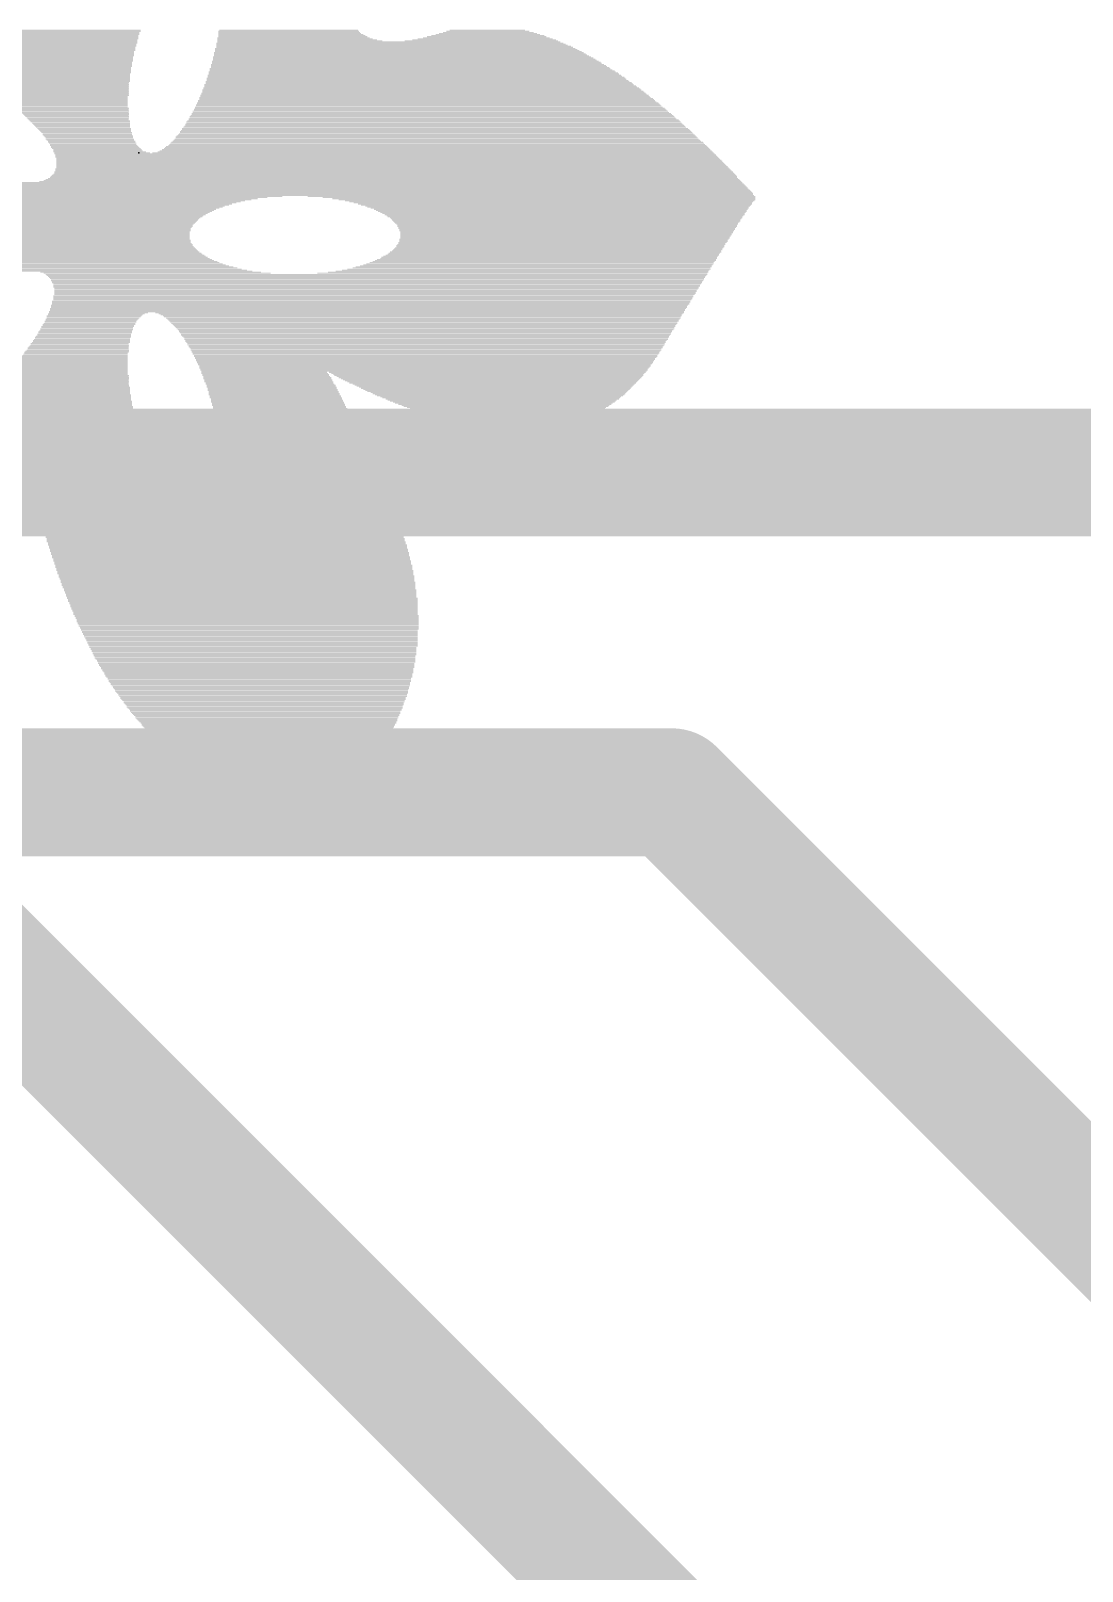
# Model space of a CAD drawing. Extents: x -28.1 to 32.2, y -17.9 to 17.9.
# Drawn here: x 4.06 to 6.567, y 3.985 to 7.657 of the extents above; entities that cross this region are included whole.
import ezdxf

# ---------------------------------------------------------------- set-up
doc = ezdxf.new("R2010")
doc.units = 0
for name, color, linetype in [('1', 12, 'CONTINUOUS'), ('16', 132, 'CONTINUOUS'), ('21', 253, 'CONTINUOUS'), ('23', 53, 'CONTINUOUS')]:
    doc.layers.add(name, color=color, linetype=linetype)

# ---------------------------------------------------------------- blocks, each defined once
blk = doc.blocks.new('RECT')
blk.add_solid([(-0.5, -0.5), (0.5, -0.5), (-0.5, 0.5), (0.5, 0.5)])

msp = doc.modelspace()

# ---------------------------------------------------------------- linework, layer by layer
at = {"layer": '1', "const_width": 0.3048}
for points in [[(-3.302, 6.604), (9.652, 6.604)], [(2.54, 5.842), (5.588, 5.842)], [(5.588, 5.842), (12.799, -1.369)]]:
    msp.add_lwpolyline(points, dxfattribs=at)
at = {"layer": '1', "const_width": 0.1524}
for points in [[(5.6419, 5.8959, 1), (5.5341, 5.7881)], [(5.588, 5.7658, 1), (5.588, 5.9182)]]:
    msp.add_lwpolyline(points, format="xyb", dxfattribs=at)
at = {"layer": '16', "const_width": 0.3048}
msp.add_lwpolyline([(-1.778, 11.176), (6.35, 3.048)], dxfattribs=at)
at = {"layer": '23'}
msp.add_point((4.318, 7.366), dxfattribs=at)

# ---------------------------------------------------------------- block references
at = {"layer": '21'}
for p, xscale, yscale in [((3.6423, 7.658), 1.3588, 0.0024), ((3.6423, 7.6555), 1.3588, 0.0026), ((3.641, 7.6529), 1.3562, 0.0024), ((3.6423, 7.6504), 1.3538, 0.0026), ((3.6423, 7.6478), 1.3538, 0.0024), ((3.641, 7.6453), 1.3512, 0.0024), ((3.641, 7.6428), 1.3512, 0.0026), ((3.6423, 7.6402), 1.3488, 0.0024), ((3.6423, 7.6377), 1.3488, 0.0026), ((4.6862, 7.6402), 0.3632, 0.0024), ((4.69, 7.6377), 0.3708, 0.0026), ((4.6748, 7.6555), 0.3352, 0.0026), ((4.6761, 7.6529), 0.3378, 0.0024), ((4.6773, 7.6504), 0.3402, 0.0026), ((4.6799, 7.6478), 0.3454, 0.0024), ((4.6824, 7.6453), 0.3504, 0.0024), ((4.685, 7.6428), 0.3556, 0.0026), ((4.6748, 7.658), 0.3302, 0.0024), ((5.1434, 7.6377), 0.3224, 0.0026), ((5.146, 7.6402), 0.3022, 0.0024), ((5.1472, 7.6428), 0.2844, 0.0026), ((5.1498, 7.6453), 0.2692, 0.0024), ((5.1498, 7.6478), 0.249, 0.0024), ((5.1498, 7.6504), 0.2336, 0.0026), ((5.151, 7.6529), 0.2158, 0.0024), ((5.1498, 7.6555), 0.1982, 0.0026), ((5.1485, 7.658), 0.1802, 0.0024), ((3.641, 7.6351), 1.3462, 0.0024), ((3.6423, 7.6326), 1.3436, 0.0024), ((3.6423, 7.6301), 1.3436, 0.0026), ((3.6423, 7.6275), 1.3436, 0.0024), ((3.6423, 7.625), 1.3386, 0.0026), ((3.6423, 7.6224), 1.3386, 0.0024), ((3.6423, 7.6199), 1.3386, 0.0024), ((3.641, 7.6174), 1.336, 0.0026), ((3.6423, 7.6148), 1.3334, 0.0024), ((3.6423, 7.6123), 1.3334, 0.0026), ((3.6423, 7.6097), 1.3334, 0.0024), ((3.6423, 7.6072), 1.3284, 0.0024), ((3.6423, 7.6047), 1.3284, 0.0026), ((3.6423, 7.6021), 1.3284, 0.0024), ((3.6435, 7.5996), 1.3258, 0.0026), ((4.9377, 7.6047), 0.8814, 0.0026), ((4.9402, 7.6021), 0.8864, 0.0024), ((4.9415, 7.5996), 0.889, 0.0026), ((4.9288, 7.6148), 0.8584, 0.0024), ((4.9314, 7.6123), 0.8636, 0.0026), ((4.9339, 7.6097), 0.8686, 0.0024), ((4.9364, 7.6072), 0.8736, 0.0024), ((4.9161, 7.6275), 0.828, 0.0024), ((4.9186, 7.625), 0.833, 0.0026), ((4.9212, 7.6224), 0.8382, 0.0024), ((4.925, 7.6199), 0.8458, 0.0024), ((4.9275, 7.6174), 0.8508, 0.0026), ((4.6951, 7.6351), 0.381, 0.0024), ((4.7014, 7.6326), 0.3936, 0.0024), ((4.9135, 7.6301), 0.8178, 0.0026), ((5.1345, 7.6326), 0.3656, 0.0024), ((5.1409, 7.6351), 0.3428, 0.0024), ((3.6435, 7.597), 1.3258, 0.0024), ((4.0271, 7.5945), 0.5536, 0.0024), ((4.0385, 7.592), 0.5308, 0.0026), ((4.0449, 7.5894), 0.5182, 0.0024), ((4.0512, 7.5869), 0.5054, 0.0026), ((4.0563, 7.5843), 0.4952, 0.0024), ((4.0588, 7.5818), 0.485, 0.0024), ((4.0626, 7.5793), 0.4774, 0.0026), ((4.0677, 7.5767), 0.4672, 0.0024), ((4.0703, 7.5742), 0.4622, 0.0026), ((4.0741, 7.5716), 0.4546, 0.0024), ((4.0766, 7.5691), 0.4444, 0.0024), ((4.0792, 7.5666), 0.4394, 0.0026), ((4.083, 7.564), 0.4318, 0.0024), ((4.9644, 7.5666), 0.955, 0.0026), ((4.9669, 7.564), 0.96, 0.0024), ((4.958, 7.5767), 0.9372, 0.0024), ((4.9605, 7.5742), 0.9422, 0.0026), ((4.9618, 7.5716), 0.9448, 0.0024), ((4.9644, 7.5691), 0.95, 0.0024), ((4.9529, 7.5843), 0.922, 0.0024), ((4.9554, 7.5818), 0.927, 0.0024), ((4.9567, 7.5793), 0.9296, 0.0026), ((4.9453, 7.5945), 0.9016, 0.0024), ((4.9479, 7.592), 0.9068, 0.0026), ((4.9504, 7.5894), 0.9118, 0.0024), ((4.9517, 7.5869), 0.9144, 0.0026), ((4.944, 7.597), 0.894, 0.0024), ((4.0855, 7.5615), 0.4266, 0.0026), ((4.0881, 7.5589), 0.4216, 0.0024), ((4.0919, 7.5564), 0.414, 0.0024), ((4.0932, 7.5539), 0.4064, 0.0026), ((4.0957, 7.5513), 0.4014, 0.0024), ((4.0982, 7.5488), 0.3962, 0.0026), ((4.1008, 7.5462), 0.3912, 0.0024), ((4.1033, 7.5437), 0.386, 0.0024), ((4.1059, 7.5412), 0.381, 0.0026), ((4.1084, 7.5386), 0.376, 0.0024), ((4.1109, 7.5361), 0.3708, 0.0026), ((4.1122, 7.5335), 0.3632, 0.0024), ((4.1134, 7.531), 0.3606, 0.0024), ((4.116, 7.5285), 0.3556, 0.0026), ((4.1185, 7.5259), 0.3504, 0.0024), ((4.986, 7.5285), 1.0236, 0.0026), ((4.9885, 7.5259), 1.0286, 0.0024), ((4.9821, 7.5361), 1.0108, 0.0026), ((4.9847, 7.5335), 1.016, 0.0024), ((4.9859, 7.531), 1.0184, 0.0024), ((4.9783, 7.5437), 0.9982, 0.0024), ((4.9796, 7.5412), 1.0008, 0.0026), ((4.9821, 7.5386), 1.0058, 0.0024), ((4.9745, 7.5513), 0.9854, 0.0024), ((4.9758, 7.5488), 0.988, 0.0026), ((4.9783, 7.5462), 0.993, 0.0024), ((4.9694, 7.5589), 0.9702, 0.0024), ((4.972, 7.5564), 0.9754, 0.0024), ((4.9732, 7.5539), 0.9778, 0.0026), ((4.9695, 7.5615), 0.9652, 0.0026), ((4.1211, 7.5234), 0.3454, 0.0026), ((4.1223, 7.5208), 0.3428, 0.0024), ((4.1249, 7.5183), 0.3378, 0.0024), ((4.1274, 7.5158), 0.3326, 0.0026), ((4.1287, 7.5132), 0.3302, 0.0024), ((4.1312, 7.5107), 0.325, 0.0026), ((4.1338, 7.5081), 0.32, 0.0024), ((4.135, 7.5056), 0.3174, 0.0024), ((4.1376, 7.5031), 0.3124, 0.0026), ((4.1376, 7.5005), 0.3074, 0.0024), ((4.1401, 7.498), 0.3022, 0.0026), ((4.1414, 7.4954), 0.2996, 0.0024), ((4.1439, 7.4929), 0.2946, 0.0024), ((4.1452, 7.4904), 0.292, 0.0026), ((5.0037, 7.4904), 1.0896, 0.0026), ((4.9999, 7.498), 1.0768, 0.0026), ((5.0025, 7.4954), 1.082, 0.0024), ((5.0037, 7.4929), 1.0844, 0.0024), ((4.9986, 7.5031), 1.0692, 0.0026), ((4.9999, 7.5005), 1.0718, 0.0024), ((4.9961, 7.5081), 1.0592, 0.0024), ((4.9974, 7.5056), 1.0618, 0.0024), ((4.9923, 7.5158), 1.0464, 0.0026), ((4.9948, 7.5132), 1.0514, 0.0024), ((4.9961, 7.5107), 1.054, 0.0026), ((4.991, 7.5208), 1.0388, 0.0024), ((4.9923, 7.5183), 1.0414, 0.0024), ((4.9898, 7.5234), 1.0312, 0.0026), ((4.1478, 7.4878), 0.287, 0.0024), ((4.149, 7.4853), 0.2844, 0.0026), ((4.1503, 7.4827), 0.282, 0.0024), ((4.1528, 7.4802), 0.2768, 0.0024), ((4.1541, 7.4777), 0.2742, 0.0026), ((4.1554, 7.4751), 0.2718, 0.0024), ((4.1592, 7.4726), 0.2692, 0.0026), ((4.1604, 7.47), 0.2666, 0.0024), ((4.1617, 7.4675), 0.264, 0.0024), ((4.163, 7.465), 0.2616, 0.0026), ((4.1655, 7.4624), 0.2564, 0.0024), ((4.1668, 7.4599), 0.254, 0.0026), ((4.1681, 7.4573), 0.2514, 0.0024), ((4.1693, 7.4548), 0.2488, 0.0024), ((4.1706, 7.4523), 0.2464, 0.0026), ((5.0164, 7.4523), 1.1556, 0.0026), ((5.0164, 7.4548), 1.1506, 0.0024), ((5.0152, 7.4599), 1.143, 0.0026), ((5.0164, 7.4573), 1.1454, 0.0024), ((5.0126, 7.465), 1.1328, 0.0026), ((5.0139, 7.4624), 1.1354, 0.0024), ((5.0114, 7.47), 1.1252, 0.0024), ((5.0126, 7.4675), 1.1276, 0.0024), ((5.0088, 7.4751), 1.115, 0.0024), ((5.0113, 7.4726), 1.12, 0.0026), ((5.0075, 7.4802), 1.1074, 0.0024), ((5.0088, 7.4777), 1.11, 0.0026), ((5.0063, 7.4853), 1.0998, 0.0026), ((5.0075, 7.4827), 1.1022, 0.0024), ((5.005, 7.4878), 1.0922, 0.0024), ((4.1719, 7.4497), 0.2438, 0.0024), ((4.1731, 7.4472), 0.2412, 0.0026), ((4.1744, 7.4446), 0.2386, 0.0024), ((4.177, 7.4421), 0.2388, 0.0024), ((4.1782, 7.4396), 0.2362, 0.0026), ((4.1795, 7.437), 0.2336, 0.0024), ((4.1808, 7.4345), 0.2312, 0.0026), ((4.1821, 7.4319), 0.2286, 0.0024), ((4.1833, 7.4294), 0.226, 0.0024), ((4.1846, 7.4269), 0.2236, 0.0026), ((4.1871, 7.4243), 0.2234, 0.0024), ((4.1884, 7.4218), 0.221, 0.0026), ((4.1897, 7.4192), 0.2184, 0.0024), ((4.1909, 7.4167), 0.2158, 0.0024), ((5.0253, 7.4167), 1.2192, 0.0024), ((5.0253, 7.4192), 1.214, 0.0024), ((5.024, 7.4243), 1.2064, 0.0024), ((5.0253, 7.4218), 1.209, 0.0026), ((5.0228, 7.4269), 1.1988, 0.0026), ((5.0228, 7.4294), 1.1938, 0.0024), ((5.0215, 7.4345), 1.1862, 0.0026), ((5.0228, 7.4319), 1.1888, 0.0024), ((5.0202, 7.4396), 1.1784, 0.0026), ((5.0215, 7.437), 1.181, 0.0024), ((5.0202, 7.4421), 1.1734, 0.0024), ((5.0177, 7.4472), 1.1632, 0.0026), ((5.0203, 7.4446), 1.1684, 0.0024), ((5.0177, 7.4497), 1.1582, 0.0024), ((4.1934, 7.4142), 0.2158, 0.0026), ((4.1947, 7.4116), 0.2132, 0.0024), ((4.1947, 7.4091), 0.2132, 0.0026), ((4.1973, 7.4065), 0.2134, 0.0024), ((4.1986, 7.404), 0.2108, 0.0024), ((4.1998, 7.4015), 0.2082, 0.0026), ((4.2011, 7.3989), 0.2108, 0.0024), ((4.2023, 7.3964), 0.2082, 0.0026), ((4.2049, 7.3938), 0.2082, 0.0024), ((4.2049, 7.3913), 0.2082, 0.0024), ((4.2074, 7.3888), 0.2082, 0.0026), ((4.2087, 7.3862), 0.2056, 0.0024), ((4.21, 7.3837), 0.2082, 0.0026), ((4.2125, 7.3811), 0.2082, 0.0024), ((4.2138, 7.3786), 0.2108, 0.0024), ((5.0279, 7.3786), 1.2954, 0.0024), ((5.0278, 7.3811), 1.2902, 0.0024), ((5.0291, 7.3837), 1.2826, 0.0026), ((5.0291, 7.3862), 1.2776, 0.0024), ((5.0291, 7.3888), 1.2724, 0.0026), ((5.0291, 7.3913), 1.2674, 0.0024), ((5.0279, 7.3938), 1.2598, 0.0024), ((5.0279, 7.3964), 1.2548, 0.0026), ((5.0278, 7.3989), 1.2496, 0.0024), ((5.0266, 7.404), 1.242, 0.0024), ((5.0279, 7.4015), 1.2446, 0.0026), ((5.0266, 7.4065), 1.237, 0.0024), ((5.0266, 7.4091), 1.2318, 0.0026), ((5.0266, 7.4116), 1.2268, 0.0024), ((5.0266, 7.4142), 1.2218, 0.0026), ((4.2163, 7.3761), 0.2108, 0.0026), ((4.2189, 7.3735), 0.2108, 0.0024), ((4.2201, 7.371), 0.2132, 0.0026), ((4.224, 7.3684), 0.221, 0.0024), ((4.2303, 7.3659), 0.2286, 0.0024), ((4.9034, 7.3634), 1.5748, 0.0026), ((4.906, 7.3608), 1.5748, 0.0024), ((4.9072, 7.3583), 1.5772, 0.0026), ((4.9085, 7.3557), 1.5798, 0.0024), ((4.911, 7.3532), 1.5798, 0.0024), ((4.9123, 7.3507), 1.5824, 0.0026), ((4.9136, 7.3481), 1.585, 0.0024), ((4.9148, 7.3456), 1.5874, 0.0026), ((4.9161, 7.343), 1.59, 0.0024), ((5.019, 7.3659), 1.3386, 0.0024), ((5.024, 7.3684), 1.3232, 0.0024), ((5.0253, 7.371), 1.3156, 0.0026), ((5.0266, 7.3735), 1.308, 0.0024), ((5.0278, 7.3761), 1.3004, 0.0026), ((4.9237, 7.3049), 1.6458, 0.0024), ((4.925, 7.3075), 1.6382, 0.0026), ((4.9263, 7.31), 1.6358, 0.0024), ((4.9262, 7.3126), 1.6306, 0.0026), ((4.9263, 7.3151), 1.6256, 0.0024), ((4.925, 7.3202), 1.618, 0.0026), ((4.9262, 7.3176), 1.6204, 0.0024), ((4.9225, 7.3278), 1.6078, 0.0024), ((4.9237, 7.3253), 1.6102, 0.0026), ((4.925, 7.3227), 1.6128, 0.0024), ((4.9174, 7.3405), 1.5926, 0.0024), ((4.9186, 7.338), 1.595, 0.0026), ((4.9199, 7.3354), 1.5976, 0.0024), ((4.9212, 7.3329), 1.6002, 0.0026), ((4.9224, 7.3303), 1.6026, 0.0024), ((4.4894, 7.2948), 2.535, 0.0026), ((4.4945, 7.2922), 2.5298, 0.0024), ((4.4982, 7.2897), 2.5272, 0.0024), ((4.5021, 7.2872), 2.5248, 0.0026), ((4.5071, 7.2846), 2.5196, 0.0024), ((4.511, 7.2821), 2.5172, 0.0026), ((4.516, 7.2795), 2.512, 0.0024), ((4.5198, 7.277), 2.5094, 0.0024), ((4.5249, 7.2745), 2.5044, 0.0026), ((4.5287, 7.2719), 2.5018, 0.0024), ((4.5326, 7.2694), 2.4994, 0.0026), ((4.9174, 7.2973), 1.6738, 0.0024), ((4.9212, 7.2999), 1.6612, 0.0026), ((4.9224, 7.3024), 1.6534, 0.0024), ((4.5351, 7.2668), 2.4942, 0.0024), ((4.5389, 7.2643), 2.4916, 0.0024), ((3.9788, 7.2618), 1.3614, 0.0026), ((3.9649, 7.2592), 1.3182, 0.0024), ((3.956, 7.2567), 1.2904, 0.0026), ((3.9496, 7.2541), 1.2724, 0.0024), ((3.9446, 7.2516), 1.2522, 0.0024), ((3.942, 7.2491), 1.237, 0.0026), ((3.9395, 7.2465), 1.2218, 0.0024), ((3.9369, 7.244), 1.2064, 0.0026), ((3.9344, 7.2414), 1.1964, 0.0024), ((3.9318, 7.2389), 1.181, 0.0024), ((3.9318, 7.2364), 1.1708, 0.0026), ((3.9293, 7.2338), 1.1608, 0.0024), ((5.2539, 7.2618), 1.0668, 0.0026), ((5.2717, 7.2592), 1.0312, 0.0024), ((5.2831, 7.2567), 1.0082, 0.0026), ((5.2907, 7.2541), 0.993, 0.0024), ((5.2971, 7.2516), 0.9754, 0.0024), ((5.3009, 7.2491), 0.9626, 0.0026), ((5.3047, 7.2465), 0.9498, 0.0024), ((5.3098, 7.244), 0.9398, 0.0026), ((5.3123, 7.2414), 0.9296, 0.0024), ((5.3161, 7.2389), 0.9168, 0.0024), ((5.3174, 7.2364), 0.9092, 0.0026), ((5.3212, 7.2338), 0.9016, 0.0024), ((3.928, 7.2313), 1.148, 0.0026), ((3.9268, 7.2287), 1.1404, 0.0024), ((3.9267, 7.2262), 1.1302, 0.0024), ((3.9255, 7.2237), 1.1226, 0.0026), ((3.9242, 7.2211), 1.115, 0.0024), ((3.9242, 7.2186), 1.1048, 0.0026), ((3.9229, 7.216), 1.0972, 0.0024), ((3.923, 7.2135), 1.0922, 0.0024), ((3.9217, 7.211), 1.0846, 0.0026), ((3.9217, 7.2084), 1.0794, 0.0024), ((3.9229, 7.2059), 1.0718, 0.0026), ((3.923, 7.2033), 1.0668, 0.0024), ((3.9229, 7.2008), 1.0616, 0.0024), ((3.923, 7.1983), 1.0566, 0.0026), ((3.9217, 7.1957), 1.054, 0.0024), ((5.3238, 7.2313), 0.8916, 0.0026), ((5.325, 7.2287), 0.8838, 0.0024), ((5.3276, 7.2262), 0.8788, 0.0024), ((5.3289, 7.2237), 0.8712, 0.0026), ((5.3301, 7.2211), 0.8636, 0.0024), ((5.3326, 7.2186), 0.8584, 0.0026), ((5.3339, 7.216), 0.8508, 0.0024), ((5.3339, 7.2135), 0.8458, 0.0024), ((5.3365, 7.211), 0.8408, 0.0026), ((5.3365, 7.2084), 0.8356, 0.0024), ((5.3365, 7.2059), 0.8306, 0.0026), ((5.3377, 7.2033), 0.828, 0.0024), ((5.3377, 7.2008), 0.8228, 0.0024), ((5.3377, 7.1983), 0.8178, 0.0026), ((5.339, 7.1957), 0.8152, 0.0024), ((3.9217, 7.1932), 1.049, 0.0026), ((3.9229, 7.1906), 1.0464, 0.0024), ((3.923, 7.1881), 1.0414, 0.0024), ((3.9229, 7.1856), 1.0362, 0.0026), ((3.9242, 7.183), 1.0336, 0.0024), ((3.9242, 7.1805), 1.0336, 0.0026), ((3.9242, 7.1779), 1.0286, 0.0024), ((3.9255, 7.1754), 1.0262, 0.0024), ((3.9255, 7.1729), 1.0262, 0.0026), ((3.9268, 7.1703), 1.0236, 0.0024), ((3.9268, 7.1678), 1.0236, 0.0026), ((3.928, 7.1652), 1.021, 0.0024), ((3.928, 7.1627), 1.021, 0.0024), ((3.9293, 7.1602), 1.0184, 0.0026), ((5.339, 7.1932), 0.8102, 0.0026), ((5.339, 7.1906), 0.8102, 0.0024), ((5.339, 7.1881), 0.8052, 0.0024), ((5.3377, 7.1856), 0.8026, 0.0026), ((5.339, 7.183), 0.8, 0.0024), ((5.3377, 7.1805), 0.7974, 0.0026), ((5.3314, 7.1602), 0.7848, 0.0026), ((5.3377, 7.1779), 0.7924, 0.0024), ((5.3377, 7.1754), 0.7924, 0.0024), ((5.3365, 7.1729), 0.79, 0.0026), ((5.3365, 7.1703), 0.79, 0.0024), ((5.3352, 7.1678), 0.7874, 0.0026), ((5.3339, 7.1652), 0.7848, 0.0024), ((5.3339, 7.1627), 0.7848, 0.0024), ((3.9306, 7.1576), 1.021, 0.0024), ((3.9318, 7.1551), 1.0184, 0.0026), ((3.9318, 7.1525), 1.0184, 0.0024), ((3.9331, 7.15), 1.021, 0.0024), ((3.9356, 7.1475), 1.021, 0.0026), ((3.9356, 7.1449), 1.021, 0.0024), ((3.9369, 7.1424), 1.0236, 0.0026), ((3.9382, 7.1398), 1.0262, 0.0024), ((3.9407, 7.1373), 1.026, 0.0024), ((3.942, 7.1348), 1.0286, 0.0026), ((3.9433, 7.1322), 1.0312, 0.0024), ((3.9446, 7.1297), 1.0338, 0.0026), ((3.9471, 7.1271), 1.0388, 0.0024), ((3.9484, 7.1246), 1.0414, 0.0024), ((3.9509, 7.1221), 1.0464, 0.0026), ((5.3035, 7.1221), 0.795, 0.0026), ((5.306, 7.1246), 0.79, 0.0024), ((5.3085, 7.1271), 0.7898, 0.0024), ((5.3111, 7.1297), 0.79, 0.0026), ((5.3136, 7.1322), 0.7848, 0.0024), ((5.3161, 7.1348), 0.7848, 0.0026), ((5.3174, 7.1373), 0.7822, 0.0024), ((5.3199, 7.1398), 0.7822, 0.0024), ((5.3225, 7.1449), 0.7822, 0.0024), ((5.3225, 7.1424), 0.7822, 0.0026), ((5.325, 7.1475), 0.7822, 0.0026), ((5.3276, 7.1525), 0.7824, 0.0024), ((5.3263, 7.15), 0.7798, 0.0024), ((5.3301, 7.1576), 0.7822, 0.0024), ((5.3301, 7.1551), 0.7822, 0.0026), ((3.9916, 7.089), 1.143, 0.0024), ((3.9979, 7.0865), 1.1556, 0.0024), ((3.9776, 7.0967), 1.11, 0.0026), ((3.9826, 7.0941), 1.12, 0.0024), ((3.9877, 7.0916), 1.1302, 0.0026), ((3.961, 7.1094), 1.0718, 0.0026), ((3.9648, 7.1068), 1.0794, 0.0024), ((3.9674, 7.1043), 1.0846, 0.0026), ((3.9712, 7.1017), 1.0922, 0.0024), ((3.975, 7.0992), 1.0998, 0.0024), ((3.9522, 7.1195), 1.049, 0.0024), ((3.9547, 7.117), 1.054, 0.0026), ((3.9573, 7.1144), 1.0592, 0.0024), ((3.9598, 7.1119), 1.0642, 0.0024), ((5.2399, 7.0865), 0.8762, 0.0024), ((5.2476, 7.089), 0.8662, 0.0024), ((5.2539, 7.0916), 0.8534, 0.0026), ((5.259, 7.0941), 0.8484, 0.0024), ((5.2641, 7.0967), 0.8382, 0.0026), ((5.2691, 7.0992), 0.833, 0.0024), ((5.2742, 7.1017), 0.828, 0.0024), ((5.2781, 7.1043), 0.8204, 0.0026), ((5.2831, 7.1068), 0.8152, 0.0024), ((5.287, 7.1094), 0.8128, 0.0026), ((5.2895, 7.1119), 0.8078, 0.0024), ((5.2946, 7.1144), 0.8026, 0.0024), ((5.2958, 7.117), 0.8, 0.0026), ((5.2996, 7.1195), 0.7974, 0.0024), ((4.0043, 7.084), 1.1684, 0.0026), ((4.3459, 7.0814), 0.5258, 0.0024), ((4.3611, 7.0789), 0.541, 0.0026), ((4.8843, 7.0763), 1.5772, 0.0024), ((4.8843, 7.0738), 1.5722, 0.0024), ((4.8844, 7.0713), 1.5672, 0.0026), ((4.8856, 7.0687), 1.5646, 0.0024), ((4.8856, 7.0662), 1.5594, 0.0026), ((4.8869, 7.0636), 1.557, 0.0024), ((4.8856, 7.0611), 1.5544, 0.0024), ((4.8856, 7.0586), 1.5494, 0.0026), ((4.8856, 7.056), 1.5494, 0.0024), ((4.8856, 7.0535), 1.5442, 0.0026), ((4.8844, 7.0509), 1.5418, 0.0024), ((4.8844, 7.0484), 1.5418, 0.0024), ((5.2082, 7.0789), 0.9296, 0.0026), ((5.2222, 7.0814), 0.9068, 0.0024), ((5.2311, 7.084), 0.889, 0.0026), ((4.8716, 7.0128), 1.5214, 0.0024), ((4.8831, 7.0459), 1.5392, 0.0026), ((4.8767, 7.0255), 1.5264, 0.0024), ((4.8767, 7.023), 1.5264, 0.0024), ((4.8755, 7.0205), 1.524, 0.0026), ((4.8755, 7.0179), 1.524, 0.0024), ((4.8742, 7.0154), 1.5214, 0.0026), ((4.8843, 7.0433), 1.5366, 0.0024), ((4.8831, 7.0408), 1.5342, 0.0026), ((4.8818, 7.0382), 1.5316, 0.0024), ((4.8818, 7.0357), 1.5316, 0.0024), ((4.8805, 7.0332), 1.529, 0.0026), ((4.8805, 7.0306), 1.529, 0.0024), ((4.8793, 7.0281), 1.5266, 0.0026), ((4.2112, 6.9773), 0.226, 0.0026), ((4.21, 6.9747), 0.2236, 0.0024), ((4.2163, 6.9824), 0.231, 0.0026), ((4.2138, 6.9798), 0.226, 0.0024), ((4.8602, 6.9874), 1.5138, 0.0024), ((4.2214, 6.9849), 0.2362, 0.0024), ((4.864, 6.9951), 1.5162, 0.0026), ((4.8628, 6.9925), 1.5138, 0.0024), ((4.8628, 6.99), 1.5138, 0.0026), ((4.8678, 7.0027), 1.5188, 0.0026), ((4.8666, 7.0001), 1.5164, 0.0024), ((4.8666, 6.9976), 1.5164, 0.0024), ((4.8716, 7.0103), 1.5214, 0.0024), ((4.8704, 7.0078), 1.519, 0.0026), ((4.8704, 7.0052), 1.519, 0.0024), ((4.9872, 6.9849), 1.2598, 0.0024), ((4.9897, 6.9824), 1.2496, 0.0026), ((4.991, 6.9798), 1.242, 0.0024), ((4.9936, 6.9773), 1.237, 0.0026), ((4.9935, 6.9747), 1.2318, 0.0024), ((4.1896, 6.9392), 0.2234, 0.0026), ((4.1909, 6.9417), 0.2208, 0.0024), ((4.1935, 6.9468), 0.221, 0.0024), ((4.1935, 6.9443), 0.221, 0.0026), ((4.196, 6.9519), 0.221, 0.0026), ((4.1947, 6.9493), 0.2184, 0.0024), ((4.1986, 6.957), 0.221, 0.0026), ((4.1973, 6.9544), 0.2184, 0.0024), ((4.1998, 6.9595), 0.2184, 0.0024), ((4.2024, 6.9646), 0.2184, 0.0026), ((4.2024, 6.962), 0.2184, 0.0024), ((4.2062, 6.9697), 0.221, 0.0026), ((4.2049, 6.9671), 0.2184, 0.0024), ((4.2087, 6.9722), 0.221, 0.0024), ((4.9961, 6.9722), 1.2268, 0.0024), ((4.9961, 6.9697), 1.2216, 0.0026), ((4.9961, 6.9671), 1.2166, 0.0024), ((4.9974, 6.9646), 1.2142, 0.0026), ((4.9974, 6.962), 1.209, 0.0024), ((4.9986, 6.9595), 1.2064, 0.0024), ((4.9987, 6.957), 1.2014, 0.0026), ((4.9986, 6.9544), 1.1962, 0.0024), ((4.9999, 6.9519), 1.1938, 0.0026), ((4.9999, 6.9493), 1.1886, 0.0024), ((5.0012, 6.9468), 1.1862, 0.0024), ((5.0012, 6.9443), 1.181, 0.0026), ((5.0012, 6.9417), 1.176, 0.0024), ((5.0012, 6.9392), 1.176, 0.0026), ((4.1731, 6.9011), 0.2412, 0.0026), ((4.1744, 6.9036), 0.2386, 0.0024), ((4.1757, 6.9062), 0.2362, 0.0026), ((4.1769, 6.9112), 0.2336, 0.0024), ((4.1769, 6.9087), 0.2336, 0.0024), ((4.1795, 6.9138), 0.2336, 0.0026), ((4.1808, 6.9189), 0.2312, 0.0026), ((4.1808, 6.9163), 0.2312, 0.0024), ((4.1821, 6.9214), 0.2286, 0.0024), ((4.1846, 6.9265), 0.2286, 0.0026), ((4.1833, 6.9239), 0.226, 0.0024), ((4.1858, 6.929), 0.226, 0.0024), ((4.1871, 6.9341), 0.2234, 0.0024), ((4.1871, 6.9316), 0.2234, 0.0026), ((4.1896, 6.9366), 0.2234, 0.0024), ((5.0012, 6.9366), 1.171, 0.0024), ((5.0025, 6.9341), 1.1684, 0.0024), ((5.0012, 6.9316), 1.1658, 0.0026), ((5.0012, 6.929), 1.1608, 0.0024), ((5.0025, 6.9265), 1.1582, 0.0026), ((5.0025, 6.9239), 1.1532, 0.0024), ((5.0025, 6.9214), 1.1532, 0.0024), ((5.0024, 6.9189), 1.148, 0.0026), ((5.0012, 6.9163), 1.1456, 0.0024), ((5.0025, 6.9138), 1.143, 0.0026), ((5.0024, 6.9112), 1.1378, 0.0024), ((5.0024, 6.9087), 1.1378, 0.0024), ((5.0025, 6.9062), 1.1328, 0.0026), ((5.0012, 6.9036), 1.1302, 0.0024), ((5.0025, 6.9011), 1.1278, 0.0026), ((4.1579, 6.8655), 0.2666, 0.0024), ((4.1592, 6.8681), 0.2642, 0.0026), ((4.1605, 6.8706), 0.2616, 0.0024), ((4.1617, 6.8731), 0.259, 0.0024), ((4.163, 6.8782), 0.2566, 0.0024), ((4.163, 6.8757), 0.2566, 0.0026), ((4.1643, 6.8808), 0.254, 0.0026), ((4.1655, 6.8833), 0.2514, 0.0024), ((4.1668, 6.8858), 0.2488, 0.0024), ((4.1693, 6.8909), 0.2488, 0.0024), ((4.1681, 6.8884), 0.2464, 0.0026), ((4.1706, 6.8935), 0.2464, 0.0026), ((4.1719, 6.896), 0.2438, 0.0024), ((4.1731, 6.8985), 0.2412, 0.0024), ((5.0024, 6.8985), 1.1226, 0.0024), ((5.0024, 6.896), 1.1226, 0.0024), ((5.0025, 6.8935), 1.1176, 0.0026), ((5.0012, 6.8909), 1.115, 0.0024), ((5.0024, 6.8884), 1.1124, 0.0026), ((5.0012, 6.8858), 1.11, 0.0024), ((5.0012, 6.8833), 1.1048, 0.0024), ((5.0012, 6.8808), 1.1048, 0.0026), ((5.0012, 6.8782), 1.0998, 0.0024), ((4.9999, 6.8757), 1.0972, 0.0026), ((5.0012, 6.8731), 1.0948, 0.0024), ((4.9999, 6.8706), 1.0922, 0.0024), ((4.9999, 6.8681), 1.087, 0.0026), ((4.9999, 6.8655), 1.087, 0.0024), ((4.1427, 6.83), 0.3022, 0.0026), ((4.1439, 6.8325), 0.2996, 0.0024), ((4.1452, 6.835), 0.2972, 0.0024), ((4.1452, 6.8376), 0.292, 0.0026), ((4.1465, 6.8401), 0.2896, 0.0024), ((4.1478, 6.8427), 0.287, 0.0026), ((4.149, 6.8452), 0.2844, 0.0024), ((4.1503, 6.8477), 0.282, 0.0024), ((4.1516, 6.8503), 0.2794, 0.0026), ((4.1528, 6.8528), 0.2768, 0.0024), ((4.1541, 6.8579), 0.2742, 0.0024), ((4.1541, 6.8554), 0.2742, 0.0026), ((4.1554, 6.8604), 0.2718, 0.0024), ((4.1566, 6.863), 0.2692, 0.0026), ((4.9999, 6.863), 1.082, 0.0026), ((4.9986, 6.8604), 1.0794, 0.0024), ((4.9999, 6.8579), 1.0768, 0.0024), ((4.9987, 6.8554), 1.0744, 0.0026), ((4.9974, 6.8528), 1.0718, 0.0024), ((4.9974, 6.8503), 1.0668, 0.0026), ((4.9974, 6.8477), 1.0668, 0.0024), ((4.9974, 6.8452), 1.0618, 0.0024), ((4.6164, 6.8427), 0.2998, 0.0026), ((4.6176, 6.8401), 0.3022, 0.0024), ((4.6202, 6.8376), 0.3022, 0.0026), ((4.6202, 6.835), 0.3022, 0.0024), ((4.6227, 6.8325), 0.3022, 0.0024), ((4.624, 6.83), 0.3048, 0.0026), ((5.1485, 6.8427), 0.7544, 0.0026), ((5.1498, 6.8401), 0.7468, 0.0024), ((5.151, 6.8376), 0.739, 0.0026), ((5.1523, 6.835), 0.7366, 0.0024), ((5.1536, 6.8325), 0.729, 0.0024), ((5.1549, 6.83), 0.7214, 0.0026), ((4.1236, 6.7919), 0.3454, 0.0026), ((4.1249, 6.7944), 0.3428, 0.0024), ((4.1262, 6.7969), 0.3404, 0.0024), ((4.1274, 6.7995), 0.3378, 0.0026), ((4.13, 6.802), 0.3328, 0.0024), ((4.1313, 6.8046), 0.3302, 0.0026), ((4.1325, 6.8071), 0.3276, 0.0024), ((4.1325, 6.8096), 0.3226, 0.0024), ((4.1338, 6.8122), 0.32, 0.0026), ((4.135, 6.8147), 0.3174, 0.0024), ((4.1363, 6.8173), 0.3148, 0.0026), ((4.1376, 6.8198), 0.3124, 0.0024), ((4.1388, 6.8223), 0.3098, 0.0024), ((4.1401, 6.8249), 0.3072, 0.0026), ((4.1414, 6.8274), 0.3048, 0.0024), ((4.624, 6.8274), 0.3048, 0.0024), ((4.6266, 6.8249), 0.3048, 0.0026), ((4.6266, 6.8223), 0.3048, 0.0024), ((4.6278, 6.8198), 0.3072, 0.0024), ((4.6291, 6.8173), 0.3048, 0.0026), ((4.6303, 6.8147), 0.3072, 0.0024), ((4.6329, 6.8122), 0.3074, 0.0026), ((4.6329, 6.8096), 0.3074, 0.0024), ((4.6341, 6.8071), 0.3098, 0.0024), ((4.6354, 6.8046), 0.3072, 0.0026), ((4.6367, 6.802), 0.3098, 0.0024), ((4.6367, 6.7995), 0.3098, 0.0026), ((4.6392, 6.7969), 0.3098, 0.0024), ((4.6392, 6.7944), 0.3098, 0.0024), ((4.6405, 6.7919), 0.3124, 0.0026), ((5.1561, 6.8274), 0.7136, 0.0024), ((5.1574, 6.8249), 0.706, 0.0026), ((5.1586, 6.8223), 0.6984, 0.0024), ((5.1599, 6.8198), 0.6908, 0.0024), ((5.1612, 6.8173), 0.6832, 0.0026), ((5.1637, 6.8147), 0.673, 0.0024), ((5.165, 6.8122), 0.6654, 0.0026), ((5.1663, 6.8096), 0.6578, 0.0024), ((5.1676, 6.8071), 0.6502, 0.0024), ((5.1688, 6.8046), 0.6426, 0.0026), ((5.1701, 6.802), 0.635, 0.0024), ((5.1714, 6.7995), 0.6274, 0.0026), ((5.1726, 6.7969), 0.6196, 0.0024), ((5.1752, 6.7944), 0.6096, 0.0024), ((5.1765, 6.7919), 0.602, 0.0026), ((4.1046, 6.7563), 0.3988, 0.0024), ((4.1071, 6.7588), 0.3936, 0.0024), ((4.1084, 6.7614), 0.3912, 0.0026), ((4.1084, 6.7639), 0.386, 0.0024), ((4.1109, 6.7665), 0.381, 0.0026), ((4.1122, 6.769), 0.3784, 0.0024), ((4.1134, 6.7715), 0.3758, 0.0024), ((4.116, 6.7741), 0.3708, 0.0026), ((4.116, 6.7766), 0.3658, 0.0024), ((4.1173, 6.7792), 0.3632, 0.0026), ((4.1185, 6.7817), 0.3606, 0.0024), ((4.1211, 6.7842), 0.3556, 0.0024), ((4.1223, 6.7868), 0.353, 0.0026), ((4.1236, 6.7893), 0.3504, 0.0024), ((4.6405, 6.7893), 0.3124, 0.0024), ((4.6431, 6.7868), 0.3124, 0.0026), ((4.6431, 6.7842), 0.3124, 0.0024), ((4.6443, 6.7817), 0.3148, 0.0024), ((4.6456, 6.7792), 0.3124, 0.0026), ((4.6469, 6.7766), 0.315, 0.0024), ((4.6469, 6.7741), 0.315, 0.0026), ((4.6481, 6.7715), 0.3174, 0.0024), ((4.6494, 6.769), 0.315, 0.0024), ((4.6506, 6.7665), 0.3174, 0.0026), ((4.6506, 6.7639), 0.3174, 0.0024), ((4.6532, 6.7614), 0.3174, 0.0026), ((4.6532, 6.7588), 0.3174, 0.0024), ((4.6545, 6.7563), 0.32, 0.0024), ((5.1777, 6.7893), 0.5942, 0.0024), ((5.179, 6.7868), 0.5868, 0.0026), ((5.1803, 6.7842), 0.574, 0.0024), ((5.1815, 6.7817), 0.5664, 0.0024), ((5.1841, 6.7792), 0.5562, 0.0026), ((5.184, 6.7766), 0.546, 0.0024), ((5.1853, 6.7741), 0.5384, 0.0026), ((5.1879, 6.7715), 0.5284, 0.0024), ((5.1879, 6.769), 0.5182, 0.0024), ((5.1904, 6.7665), 0.508, 0.0026), ((5.1917, 6.7639), 0.4952, 0.0024), ((5.1929, 6.7614), 0.4876, 0.0026), ((5.1942, 6.7588), 0.4748, 0.0024), ((5.1968, 6.7563), 0.4648, 0.0024), ((4.0766, 6.7182), 0.4748, 0.0024), ((4.0791, 6.7207), 0.4698, 0.0024), ((4.0804, 6.7233), 0.4622, 0.0026), ((4.083, 6.7258), 0.4572, 0.0024), ((4.0855, 6.7284), 0.452, 0.0026), ((4.0868, 6.7309), 0.4444, 0.0024), ((4.0893, 6.7334), 0.4394, 0.0024), ((4.0919, 6.736), 0.4344, 0.0026), ((4.0932, 6.7385), 0.4318, 0.0024), ((4.0944, 6.7411), 0.4242, 0.0026), ((4.0969, 6.7436), 0.419, 0.0024), ((4.0982, 6.7461), 0.4164, 0.0024), ((4.1007, 6.7487), 0.4114, 0.0026), ((4.102, 6.7512), 0.4088, 0.0024), ((4.1033, 6.7538), 0.4012, 0.0026), ((4.6545, 6.7538), 0.32, 0.0026), ((4.657, 6.7512), 0.32, 0.0024), ((4.657, 6.7487), 0.32, 0.0026), ((4.6583, 6.7461), 0.3226, 0.0024), ((4.6583, 6.7436), 0.3226, 0.0024), ((4.6608, 6.7411), 0.3224, 0.0026), ((4.6608, 6.7385), 0.3224, 0.0024), ((4.6621, 6.736), 0.325, 0.0026), ((4.6621, 6.7334), 0.325, 0.0024), ((4.6634, 6.7309), 0.3276, 0.0024), ((4.6646, 6.7284), 0.325, 0.0026), ((4.6659, 6.7258), 0.3276, 0.0024), ((4.6659, 6.7233), 0.3276, 0.0026), ((4.6672, 6.7207), 0.3302, 0.0024), ((4.6684, 6.7182), 0.3276, 0.0024), ((5.1968, 6.7538), 0.4546, 0.0026), ((5.198, 6.7512), 0.4418, 0.0024), ((5.1993, 6.7487), 0.4292, 0.0026), ((5.2018, 6.7461), 0.419, 0.0024), ((5.2031, 6.7436), 0.4064, 0.0024), ((5.2044, 6.7411), 0.3936, 0.0026), ((5.2057, 6.7385), 0.381, 0.0024), ((5.2069, 6.736), 0.3632, 0.0026), ((5.2082, 6.7334), 0.3504, 0.0024), ((5.2107, 6.7309), 0.3352, 0.0024), ((5.2107, 6.7284), 0.32, 0.0026), ((5.212, 6.7258), 0.3022, 0.0024), ((5.2133, 6.7233), 0.2844, 0.0026), ((5.2158, 6.7207), 0.264, 0.0024), ((5.2171, 6.7182), 0.2464, 0.0024), ((3.7134, 6.6826), 1.2216, 0.0024), ((3.7134, 6.6877), 1.2166, 0.0024), ((3.7147, 6.6852), 1.2192, 0.0026), ((3.7147, 6.6928), 1.2142, 0.0024), ((3.7147, 6.6903), 1.2142, 0.0026), ((3.7147, 6.7004), 1.209, 0.0024), ((3.7147, 6.6979), 1.209, 0.0026), ((3.7147, 6.6953), 1.209, 0.0024), ((3.7159, 6.703), 1.2064, 0.0026), ((4.0589, 6.7055), 0.5156, 0.0024), ((4.0639, 6.708), 0.5054, 0.0024), ((4.0677, 6.7106), 0.4978, 0.0026), ((4.0703, 6.7131), 0.4876, 0.0024), ((4.0728, 6.7157), 0.4826, 0.0026), ((4.6697, 6.7157), 0.3302, 0.0026), ((4.6697, 6.7131), 0.3302, 0.0024), ((4.671, 6.7106), 0.3328, 0.0026), ((4.671, 6.708), 0.3328, 0.0024), ((4.6722, 6.7055), 0.3352, 0.0024), ((4.6735, 6.703), 0.3326, 0.0026), ((4.6748, 6.7004), 0.3352, 0.0024), ((4.6748, 6.6979), 0.3352, 0.0026), ((4.6748, 6.6953), 0.3352, 0.0024), ((4.6761, 6.6928), 0.3378, 0.0024), ((4.6761, 6.6903), 0.3378, 0.0026), ((4.6786, 6.6877), 0.3378, 0.0024), ((4.6786, 6.6852), 0.3378, 0.0026), ((4.6799, 6.6826), 0.3404, 0.0024), ((5.2183, 6.7157), 0.2234, 0.0026), ((5.2196, 6.7131), 0.1954, 0.0024), ((5.2209, 6.7106), 0.1676, 0.0026), ((5.2222, 6.708), 0.1346, 0.0024), ((5.2247, 6.7055), 0.0838, 0.0024), ((3.7134, 6.6496), 1.247, 0.0024), ((3.7134, 6.6471), 1.247, 0.0026), ((3.7134, 6.6445), 1.247, 0.0024), ((3.7121, 6.6572), 1.2394, 0.0024), ((3.7134, 6.6547), 1.242, 0.0024), ((3.7134, 6.6522), 1.242, 0.0026), ((3.7134, 6.6623), 1.237, 0.0024), ((3.7134, 6.6598), 1.237, 0.0026), ((3.7134, 6.6699), 1.2318, 0.0024), ((3.7134, 6.6674), 1.2318, 0.0024), ((3.7134, 6.6649), 1.2318, 0.0026), ((3.7134, 6.675), 1.2268, 0.0024), ((3.7134, 6.6725), 1.2268, 0.0026), ((3.7134, 6.6801), 1.2216, 0.0024), ((3.7147, 6.6776), 1.2242, 0.0026), ((4.6799, 6.6801), 0.3404, 0.0024), ((4.6811, 6.6776), 0.3428, 0.0026), ((4.6811, 6.675), 0.3428, 0.0024), ((4.6824, 6.6725), 0.3454, 0.0026), ((4.6837, 6.6699), 0.3428, 0.0024), ((4.685, 6.6674), 0.3454, 0.0024), ((4.685, 6.6649), 0.3454, 0.0026), ((4.6862, 6.6623), 0.3478, 0.0024), ((4.6862, 6.6598), 0.3478, 0.0026), ((4.6875, 6.6572), 0.3504, 0.0024), ((4.6875, 6.6547), 0.3504, 0.0024), ((4.6875, 6.6522), 0.3504, 0.0026), ((4.6888, 6.6496), 0.353, 0.0024), ((4.6888, 6.6471), 0.353, 0.0026), ((4.6901, 6.6445), 0.3556, 0.0024), ((3.7147, 6.6115), 1.275, 0.0024), ((3.716, 6.609), 1.2776, 0.0026), ((3.7147, 6.6191), 1.27, 0.0024), ((3.7147, 6.6166), 1.27, 0.0024), ((3.7159, 6.6141), 1.2724, 0.0026), ((3.7134, 6.6268), 1.2624, 0.0026), ((3.7147, 6.6242), 1.265, 0.0024), ((3.7147, 6.6217), 1.265, 0.0026), ((3.7134, 6.6344), 1.2572, 0.0026), ((3.7134, 6.6318), 1.2572, 0.0024), ((3.7147, 6.6293), 1.2598, 0.0024), ((3.7134, 6.642), 1.2522, 0.0024), ((3.7134, 6.6395), 1.2522, 0.0026), ((3.7147, 6.6369), 1.2548, 0.0024), ((4.6901, 6.642), 0.3556, 0.0024), ((4.6926, 6.6395), 0.3556, 0.0026), ((4.6926, 6.6369), 0.3556, 0.0024), ((4.6938, 6.6344), 0.358, 0.0026), ((4.6938, 6.6318), 0.358, 0.0024), ((4.6951, 6.6293), 0.3606, 0.0024), ((4.6951, 6.6268), 0.3606, 0.0026), ((4.6964, 6.6242), 0.3632, 0.0024), ((4.6964, 6.6217), 0.3632, 0.0026), ((4.6964, 6.6191), 0.3632, 0.0024), ((4.6977, 6.6166), 0.3658, 0.0024), ((4.6977, 6.6141), 0.3658, 0.0026), ((4.6989, 6.6115), 0.3682, 0.0024), ((4.6989, 6.609), 0.3682, 0.0026), ((3.7198, 6.576), 1.3056, 0.0026), ((3.7172, 6.5861), 1.2954, 0.0024), ((3.7185, 6.5836), 1.298, 0.0026), ((3.7185, 6.581), 1.298, 0.0024), ((3.7197, 6.5785), 1.3004, 0.0024), ((3.7172, 6.5937), 1.2902, 0.0024), ((3.7172, 6.5912), 1.2902, 0.0024), ((3.7185, 6.5887), 1.2928, 0.0026), ((3.7159, 6.6039), 1.2826, 0.0024), ((3.7159, 6.6014), 1.2826, 0.0026), ((3.7172, 6.5988), 1.2852, 0.0024), ((3.7172, 6.5963), 1.2852, 0.0026), ((3.716, 6.6064), 1.2776, 0.0024), ((4.2176, 6.5734), 0.3098, 0.0024), ((4.2189, 6.5709), 0.3124, 0.0026), ((4.7053, 6.5709), 0.3912, 0.0026), ((4.7015, 6.5963), 0.3784, 0.0026), ((4.7015, 6.5937), 0.3784, 0.0024), ((4.7015, 6.5912), 0.3784, 0.0024), ((4.7028, 6.5887), 0.381, 0.0026), ((4.7028, 6.5861), 0.381, 0.0024), ((4.704, 6.5836), 0.3834, 0.0026), ((4.704, 6.581), 0.3834, 0.0024), ((4.7053, 6.5785), 0.386, 0.0024), ((4.7053, 6.576), 0.386, 0.0026), ((4.7066, 6.5734), 0.3886, 0.0024), ((4.7002, 6.6064), 0.3708, 0.0024), ((4.7002, 6.6039), 0.3708, 0.0024), ((4.7015, 6.6014), 0.3734, 0.0026), ((4.7015, 6.5988), 0.3734, 0.0024), ((4.2189, 6.5683), 0.3124, 0.0024), ((4.2214, 6.5658), 0.3124, 0.0024), ((4.2227, 6.5633), 0.315, 0.0026), ((4.2227, 6.5607), 0.315, 0.0024), ((4.2239, 6.5582), 0.3174, 0.0026), ((4.2265, 6.5556), 0.3174, 0.0024), ((4.2265, 6.5531), 0.3174, 0.0024), ((4.2278, 6.5506), 0.32, 0.0026), ((4.229, 6.548), 0.3224, 0.0024), ((4.2316, 6.5455), 0.3226, 0.0026), ((4.2316, 6.5429), 0.3226, 0.0024), ((4.2328, 6.5404), 0.325, 0.0024), ((4.2341, 6.5379), 0.3276, 0.0026), ((4.2366, 6.5353), 0.3276, 0.0024), ((4.7091, 6.5404), 0.414, 0.0024), ((4.7091, 6.5379), 0.414, 0.0026), ((4.7091, 6.5353), 0.414, 0.0024), ((4.7078, 6.548), 0.4064, 0.0024), ((4.7091, 6.5455), 0.409, 0.0026), ((4.7091, 6.5429), 0.409, 0.0024), ((4.7066, 6.5582), 0.3988, 0.0026), ((4.7078, 6.5556), 0.4012, 0.0024), ((4.7078, 6.5531), 0.4012, 0.0024), ((4.7091, 6.5506), 0.4038, 0.0026), ((4.7065, 6.5683), 0.3936, 0.0024), ((4.7065, 6.5658), 0.3936, 0.0024), ((4.7065, 6.5633), 0.3936, 0.0026), ((4.7078, 6.5607), 0.3962, 0.0024), ((4.2379, 6.5328), 0.3302, 0.0026), ((4.2392, 6.5302), 0.3328, 0.0024), ((4.2392, 6.5277), 0.3328, 0.0024), ((4.2417, 6.5252), 0.3326, 0.0026), ((4.243, 6.5226), 0.3352, 0.0024), ((4.2443, 6.5201), 0.3378, 0.0026), ((4.2455, 6.5175), 0.3402, 0.0024), ((4.2493, 6.515), 0.3428, 0.0024), ((4.2506, 6.5125), 0.3454, 0.0026), ((4.2519, 6.5099), 0.348, 0.0024), ((4.2557, 6.5074), 0.3504, 0.0026), ((4.257, 6.5048), 0.353, 0.0024), ((4.2595, 6.5023), 0.358, 0.0024), ((4.2633, 6.4998), 0.3656, 0.0026), ((4.5084, 6.4972), 0.8508, 0.0024), ((4.7002, 6.4998), 0.4622, 0.0026), ((4.704, 6.5023), 0.4546, 0.0024), ((4.7053, 6.5048), 0.4522, 0.0024), ((4.7053, 6.5074), 0.447, 0.0026), ((4.7065, 6.5099), 0.4444, 0.0024), ((4.7066, 6.5125), 0.4394, 0.0026), ((4.7078, 6.515), 0.4368, 0.0024), ((4.7078, 6.5175), 0.4318, 0.0024), ((4.7091, 6.5226), 0.4292, 0.0024), ((4.7091, 6.5201), 0.4292, 0.0026), ((4.7091, 6.5277), 0.4242, 0.0024), ((4.7091, 6.5252), 0.4242, 0.0026), ((4.7091, 6.5328), 0.419, 0.0026), ((4.7091, 6.5302), 0.419, 0.0024), ((4.5084, 6.4947), 0.8508, 0.0026), ((4.5084, 6.4921), 0.8508, 0.0024), ((4.5109, 6.4896), 0.8508, 0.0024), ((4.5109, 6.4871), 0.8508, 0.0026), ((4.5122, 6.4845), 0.8534, 0.0024), ((4.5122, 6.482), 0.8534, 0.0026), ((4.5135, 6.4794), 0.8508, 0.0024), ((4.5148, 6.4769), 0.8534, 0.0024), ((4.5148, 6.4744), 0.8534, 0.0026), ((4.516, 6.4718), 0.8508, 0.0024), ((4.5173, 6.4693), 0.8534, 0.0026), ((4.5173, 6.4667), 0.8534, 0.0024), ((4.5173, 6.4642), 0.8534, 0.0024), ((4.5199, 6.4617), 0.8534, 0.0026), ((4.5199, 6.4591), 0.8534, 0.0024), ((4.5199, 6.4566), 0.8534, 0.0026), ((4.5224, 6.454), 0.8534, 0.0024), ((4.5224, 6.4515), 0.8534, 0.0024), ((4.5224, 6.449), 0.8534, 0.0026), ((4.5249, 6.4464), 0.8534, 0.0024), ((4.5249, 6.4439), 0.8534, 0.0026), ((4.5249, 6.4413), 0.8534, 0.0024), ((4.5262, 6.4388), 0.856, 0.0024), ((4.5275, 6.4363), 0.8534, 0.0026), ((4.5275, 6.4337), 0.8534, 0.0024), ((4.5288, 6.4312), 0.856, 0.0026), ((4.53, 6.4286), 0.8534, 0.0024), ((4.53, 6.4261), 0.8534, 0.0024), ((4.53, 6.4236), 0.8534, 0.0026), ((4.5326, 6.421), 0.8534, 0.0024), ((4.5326, 6.4185), 0.8534, 0.0026), ((4.5326, 6.4159), 0.8534, 0.0024), ((4.5351, 6.4134), 0.8534, 0.0024), ((4.5351, 6.4109), 0.8534, 0.0026), ((4.5351, 6.4083), 0.8534, 0.0024), ((4.5363, 6.4058), 0.8508, 0.0026), ((4.5376, 6.4032), 0.8534, 0.0024), ((4.5376, 6.4007), 0.8534, 0.0024), ((4.5389, 6.3982), 0.8508, 0.0026), ((4.5389, 6.3956), 0.8508, 0.0024), ((4.5402, 6.3931), 0.8534, 0.0026), ((4.5414, 6.3905), 0.8508, 0.0024), ((4.5414, 6.388), 0.8508, 0.0024), ((4.5414, 6.3855), 0.8508, 0.0026), ((4.544, 6.3829), 0.8508, 0.0024), ((4.544, 6.3804), 0.8508, 0.0026), ((4.544, 6.3778), 0.8508, 0.0024), ((4.5453, 6.3753), 0.8484, 0.0024), ((4.5453, 6.3728), 0.8484, 0.0026), ((4.5465, 6.3702), 0.8508, 0.0024), ((4.5478, 6.3677), 0.8484, 0.0026), ((4.5478, 6.3651), 0.8484, 0.0024), ((4.5478, 6.3626), 0.8484, 0.0024), ((4.5491, 6.3601), 0.8458, 0.0026), ((4.5503, 6.3575), 0.8482, 0.0024), ((4.5503, 6.355), 0.8482, 0.0026), ((4.5516, 6.3524), 0.8458, 0.0024), ((4.5516, 6.3499), 0.8458, 0.0024), ((4.5529, 6.3474), 0.8432, 0.0026), ((4.5529, 6.3448), 0.8432, 0.0024), ((4.5542, 6.3423), 0.8458, 0.0026), ((4.5554, 6.3397), 0.8432, 0.0024), ((4.5554, 6.3372), 0.8432, 0.0024), ((4.5554, 6.3347), 0.8432, 0.0026), ((4.5567, 6.3321), 0.8408, 0.0024), ((4.5567, 6.3296), 0.8408, 0.0026), ((4.558, 6.327), 0.8382, 0.0024), ((4.5592, 6.3245), 0.8406, 0.0024), ((4.5592, 6.322), 0.8406, 0.0026), ((4.5605, 6.3194), 0.8382, 0.0024), ((4.5605, 6.3169), 0.8382, 0.0026), ((4.5618, 6.3143), 0.8356, 0.0024), ((4.5618, 6.3118), 0.8356, 0.0024), ((4.5618, 6.3093), 0.8356, 0.0026), ((4.563, 6.3067), 0.833, 0.0024), ((4.5643, 6.3042), 0.8356, 0.0026), ((4.5656, 6.3016), 0.8332, 0.0024), ((4.5656, 6.2991), 0.8332, 0.0024), ((4.5656, 6.2966), 0.8332, 0.0026), ((4.5669, 6.294), 0.8306, 0.0024), ((4.5669, 6.2915), 0.8306, 0.0026), ((4.5681, 6.2889), 0.828, 0.0024), ((4.5681, 6.2864), 0.828, 0.0024), ((4.5681, 6.2839), 0.828, 0.0026), ((4.5694, 6.2813), 0.8254, 0.0024), ((4.5694, 6.2788), 0.8254, 0.0026), ((4.5707, 6.2762), 0.823, 0.0024), ((4.5707, 6.2737), 0.823, 0.0024), ((4.5719, 6.2712), 0.8204, 0.0026), ((4.5719, 6.2686), 0.8204, 0.0024), ((4.5719, 6.2661), 0.8204, 0.0026), ((4.5745, 6.2635), 0.8204, 0.0024), ((4.5745, 6.261), 0.8204, 0.0024), ((4.5757, 6.2585), 0.8178, 0.0026), ((4.5757, 6.2559), 0.8178, 0.0024), ((4.577, 6.2534), 0.8152, 0.0026), ((4.577, 6.2508), 0.8152, 0.0024), ((4.577, 6.2483), 0.8152, 0.0024), ((4.5783, 6.2458), 0.8128, 0.0026), ((4.5783, 6.2432), 0.8128, 0.0024), ((4.5795, 6.2407), 0.8102, 0.0026), ((4.5795, 6.2381), 0.8102, 0.0024), ((4.5808, 6.2356), 0.8076, 0.0024), ((4.5808, 6.2331), 0.8076, 0.0026), ((4.5821, 6.2305), 0.8052, 0.0024), ((4.5808, 6.228), 0.8026, 0.0026), ((4.5821, 6.2254), 0.8, 0.0024), ((4.5821, 6.2229), 0.8, 0.0024), ((4.5834, 6.2204), 0.7976, 0.0026), ((4.5834, 6.2178), 0.7976, 0.0024), ((4.5846, 6.2153), 0.795, 0.0026), ((4.5846, 6.2127), 0.795, 0.0024), ((4.5859, 6.2102), 0.7924, 0.0024), ((4.5859, 6.2077), 0.7924, 0.0026), ((4.5872, 6.2051), 0.79, 0.0024), ((4.5872, 6.2026), 0.79, 0.0026), ((4.5885, 6.2), 0.7874, 0.0024), ((4.5885, 6.1975), 0.7874, 0.0024), ((4.5897, 6.195), 0.7848, 0.0026), ((4.5897, 6.1924), 0.7848, 0.0024), ((4.591, 6.1899), 0.7824, 0.0026), ((4.5897, 6.1873), 0.7798, 0.0024), ((4.591, 6.1848), 0.7772, 0.0024), ((4.591, 6.1823), 0.7772, 0.0026), ((4.5922, 6.1797), 0.7746, 0.0024), ((4.5922, 6.1772), 0.7746, 0.0026), ((4.5935, 6.1746), 0.772, 0.0024), ((4.5935, 6.1721), 0.772, 0.0024), ((4.5948, 6.1696), 0.7696, 0.0026), ((4.5935, 6.167), 0.767, 0.0024), ((4.5948, 6.1645), 0.7646, 0.0026), ((4.5948, 6.1619), 0.7646, 0.0024), ((4.5961, 6.1594), 0.762, 0.0024), ((4.5973, 6.1569), 0.7594, 0.0026), ((4.5973, 6.1543), 0.7594, 0.0024), ((4.5986, 6.1518), 0.7568, 0.0026), ((4.5973, 6.1492), 0.7542, 0.0024), ((4.5986, 6.1467), 0.7518, 0.0024), ((4.5986, 6.1442), 0.7518, 0.0026), ((4.5998, 6.1416), 0.7492, 0.0024), ((4.6011, 6.1391), 0.7466, 0.0026), ((4.5999, 6.1365), 0.7442, 0.0024), ((4.6011, 6.134), 0.7416, 0.0024), ((4.6011, 6.1315), 0.7416, 0.0026), ((4.6024, 6.1289), 0.739, 0.0024), ((4.6037, 6.1264), 0.7366, 0.0026), ((4.6024, 6.1238), 0.734, 0.0024), ((4.6037, 6.1213), 0.7316, 0.0024), ((4.6037, 6.1188), 0.7316, 0.0026), ((4.605, 6.1162), 0.729, 0.0024), ((4.6049, 6.1137), 0.7238, 0.0026), ((4.6049, 6.1111), 0.7238, 0.0024), ((4.6062, 6.1086), 0.7212, 0.0024), ((4.6062, 6.1061), 0.7212, 0.0026), ((4.6062, 6.1035), 0.7162, 0.0024), ((4.6075, 6.101), 0.7138, 0.0026), ((4.6075, 6.0984), 0.7138, 0.0024), ((4.6088, 6.0959), 0.7112, 0.0024), ((4.6087, 6.0934), 0.706, 0.0026), ((4.6087, 6.0908), 0.706, 0.0024), ((4.61, 6.0883), 0.7034, 0.0026), ((4.61, 6.0857), 0.6984, 0.0024), ((4.61, 6.0832), 0.6984, 0.0024), ((4.6113, 6.0807), 0.696, 0.0026), ((4.6126, 6.0781), 0.6934, 0.0024), ((4.6126, 6.0756), 0.6884, 0.0026), ((4.6126, 6.073), 0.6884, 0.0024), ((4.6139, 6.0705), 0.6858, 0.0024), ((4.6138, 6.068), 0.6806, 0.0026), ((4.6138, 6.0654), 0.6806, 0.0024), ((4.6151, 6.0629), 0.6782, 0.0026), ((4.6151, 6.0603), 0.673, 0.0024), ((4.6164, 6.0578), 0.6706, 0.0024), ((4.6151, 6.0553), 0.668, 0.0026), ((4.6164, 6.0527), 0.6654, 0.0024), ((4.6176, 6.0502), 0.6628, 0.0026), ((4.6176, 6.0476), 0.6578, 0.0024), ((4.6176, 6.0451), 0.6578, 0.0024), ((4.6189, 6.0426), 0.6552, 0.0026), ((4.6189, 6.04), 0.6502, 0.0024), ((4.6202, 6.0375), 0.6476, 0.0026), ((4.6189, 6.0349), 0.645, 0.0024), ((4.6202, 6.0324), 0.6426, 0.0024), ((4.6214, 6.0299), 0.64, 0.0026), ((4.6215, 6.0273), 0.635, 0.0024), ((4.6227, 6.0248), 0.6324, 0.0026), ((4.6227, 6.0222), 0.6272, 0.0024), ((4.6227, 6.0197), 0.6272, 0.0024), ((4.6227, 6.0172), 0.6222, 0.0026), ((4.624, 6.0146), 0.6198, 0.0024), ((4.6253, 6.0121), 0.6172, 0.0026), ((4.6253, 6.0095), 0.6122, 0.0024), ((4.6266, 6.007), 0.6096, 0.0024), ((4.6265, 6.0045), 0.6044, 0.0026), ((4.6265, 6.0019), 0.6044, 0.0024), ((4.6265, 5.9994), 0.5994, 0.0026), ((4.6278, 5.9968), 0.5968, 0.0024), ((4.6278, 5.9943), 0.5918, 0.0024), ((4.6291, 5.9918), 0.5892, 0.0026), ((4.6291, 5.9892), 0.5842, 0.0024), ((4.6303, 5.9867), 0.5816, 0.0026), ((4.6304, 5.9841), 0.5766, 0.0024), ((4.6316, 5.9816), 0.574, 0.0024), ((4.6316, 5.9791), 0.5688, 0.0026), ((4.6329, 5.9765), 0.5664, 0.0024), ((4.6329, 5.974), 0.5614, 0.0026), ((4.6342, 5.9714), 0.5588, 0.0024), ((4.6341, 5.9689), 0.5536, 0.0024), ((4.6342, 5.9664), 0.5486, 0.0026), ((4.6354, 5.9638), 0.546, 0.0024), ((4.6354, 5.9613), 0.541, 0.0026), ((4.6367, 5.9587), 0.5384, 0.0024), ((4.6367, 5.9562), 0.5334, 0.0024), ((4.638, 5.9537), 0.5258, 0.0026), ((4.6392, 5.9511), 0.5232, 0.0024), ((4.6392, 5.9486), 0.518, 0.0026), ((4.6405, 5.946), 0.5156, 0.0024), ((4.6405, 5.9435), 0.5104, 0.0024), ((4.6405, 5.941), 0.5054, 0.0026), ((4.6418, 5.9384), 0.503, 0.0024), ((4.643, 5.9359), 0.4952, 0.0026), ((4.6431, 5.9333), 0.4902, 0.0024), ((4.643, 5.9308), 0.485, 0.0024), ((4.6443, 5.9283), 0.4826, 0.0026), ((4.6456, 5.9257), 0.475, 0.0024), ((4.6456, 5.9232), 0.4698, 0.0026), ((4.6469, 5.9206), 0.4674, 0.0024), ((4.6481, 5.9181), 0.4596, 0.0024), ((4.6481, 5.9156), 0.4546, 0.0026), ((4.6494, 5.913), 0.447, 0.0024), ((4.6494, 5.9105), 0.442, 0.0026), ((4.6494, 5.9079), 0.4368, 0.0024), ((4.652, 5.9054), 0.4318, 0.0024), ((4.6519, 5.9029), 0.4266, 0.0026), ((4.6532, 5.9003), 0.419, 0.0024), ((4.6545, 5.8978), 0.4114, 0.0026), ((4.6545, 5.8952), 0.4064, 0.0024), ((4.6558, 5.8927), 0.3988, 0.0024), ((4.657, 5.8902), 0.391, 0.0026), ((4.657, 5.8876), 0.386, 0.0024), ((4.6583, 5.8851), 0.3784, 0.0026), ((4.6596, 5.8825), 0.3708, 0.0024), ((4.6608, 5.88), 0.3632, 0.0024), ((4.6621, 5.8775), 0.3556, 0.0026), ((4.6621, 5.8749), 0.3504, 0.0024), ((4.6621, 5.8724), 0.3404, 0.0026), ((4.6634, 5.8698), 0.3328, 0.0024), ((4.6659, 5.8673), 0.3226, 0.0024), ((4.6672, 5.8648), 0.315, 0.0026), ((4.6672, 5.8622), 0.3048, 0.0024), ((4.6685, 5.8597), 0.2972, 0.0026), ((4.6685, 5.8571), 0.287, 0.0024), ((4.671, 5.8546), 0.2768, 0.0024), ((4.671, 5.8521), 0.2666, 0.0026), ((4.671, 5.8495), 0.2566, 0.0024), ((4.6735, 5.847), 0.2462, 0.0026), ((4.6748, 5.8444), 0.2336, 0.0024), ((4.6761, 5.8419), 0.221, 0.0024), ((4.6748, 5.8394), 0.2082, 0.0026), ((4.6773, 5.8368), 0.193, 0.0024), ((4.6786, 5.8343), 0.1802, 0.0026), ((4.6799, 5.8317), 0.1626, 0.0024), ((4.6812, 5.8292), 0.1448, 0.0024), ((4.6811, 5.8267), 0.1244, 0.0026), ((4.6811, 5.8241), 0.099, 0.0024), ((4.6837, 5.8216), 0.0634, 0.0026)]:
    msp.add_blockref('RECT', p, dxfattribs=dict(at, xscale=xscale, yscale=yscale))

doc.saveas('drawing.dxf')
